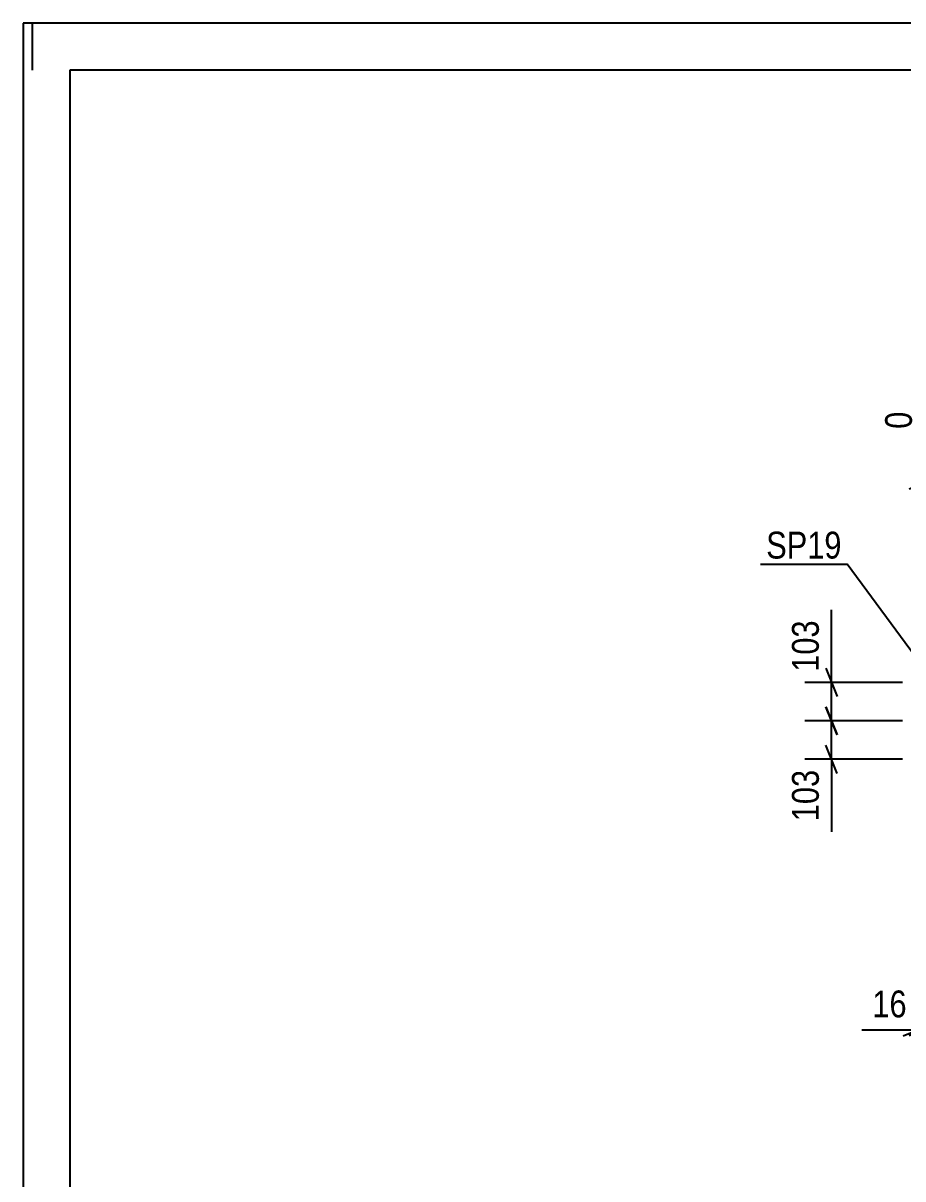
# Model space of a CAD drawing. Header units: millimetres. Extents: x -85 to 756, y -411 to 183.
# Drawn here: x -84.8 to 9, y 59.5 to 182.7 of the extents above; entities that cross this region are included whole.
import ezdxf

# ---------------------------------------------------------------- set-up
doc = ezdxf.new("R2010")
doc.units = ezdxf.units.MM
doc.styles.add('Arial Narrow', font='ARIALN.TTF', dxfattribs={"height": 0.2})

# ---------------------------------------------------------------- blocks, each defined once
blk = doc.blocks.new('Unknown-814185790-1133')
at = {"color": 5, "linetype": 'Continuous'}
for p, q in [((756.15, 182.74), (-84.85, 182.74)), ((-84.85, 182.74), (-84.85, -411.26)), ((-83.85, 177.74), (-83.85, 182.74)), ((751.15, 177.74), (-79.85, 177.74)), ((-79.85, 177.74), (-79.85, -406.26))]:
    blk.add_line(p, q, dxfattribs=at)
blk = doc.blocks.new('StraightDimension-814185790-3042 - 2686')
at = {"color": 7, "linetype": 'Continuous'}
for p, q in [((10.5, 100.87), (10.5, 73.01)), ((11.14, 100.87), (11.14, 73.01)), ((10.5, 75.41), (4.6, 75.41)), ((10.5, 75.41), (4.6, 75.41)), ((9, 74.81), (12, 76.01)), ((12.64, 76.01), (9.64, 74.81)), ((10.5, 75.41), (11.14, 75.41))]:
    blk.add_line(p, q, dxfattribs=at)
at = {"color": 0}
blk.add_wipeout([(9.98, 76.16), (9.98, 80.36), (5.12, 80.36), (5.12, 76.16)], dxfattribs=at)
at = {"color": 3, "style": 'Arial Narrow'}
blk.add_text('16', height=2.863, dxfattribs=at).set_placement((5.72, 76.76))
blk = doc.blocks.new('StraightDimension-814185790-3073 - 2686')
at = {"color": 7, "linetype": 'Continuous'}
for p, q in [((1.36, 112.47), (1.36, 120.21)), ((1.36, 112.47), (1.36, 120.21)), ((0.76, 113.97), (1.96, 110.97)), ((8.95, 112.47), (-1.49, 112.47)), ((1.36, 108.37), (1.36, 112.47)), ((1.96, 106.87), (0.76, 109.87)), ((8.95, 108.37), (-1.49, 108.37))]:
    blk.add_line(p, q, dxfattribs=at)
at = {"color": 0}
blk.add_wipeout([(0.61, 119.68), (-3.59, 119.68), (-3.59, 113), (0.61, 113)], dxfattribs=at)
at = {"color": 3, "style": 'Arial Narrow'}
blk.add_text('103', height=2.863, rotation=90.0002, dxfattribs=at).set_placement((0.01, 113.6))
blk = doc.blocks.new('StraightDimension-814185790-3083 - 2686')
at = {"color": 7, "linetype": 'Continuous'}
for p, q in [((0.76, 109.87), (1.96, 106.87)), ((8.95, 108.37), (-1.49, 108.37)), ((1.36, 104.27), (1.36, 108.37)), ((1.96, 102.77), (0.76, 105.77)), ((8.95, 104.27), (-1.49, 104.27)), ((1.36, 104.27), (1.36, 96.54)), ((1.36, 104.27), (1.36, 96.54))]:
    blk.add_line(p, q, dxfattribs=at)
at = {"color": 0}
blk.add_wipeout([(0.61, 103.75), (-3.59, 103.75), (-3.59, 97.07), (0.61, 97.07)], dxfattribs=at)
at = {"color": 3, "style": 'Arial Narrow'}
blk.add_text('103', height=2.863, rotation=90.0002, dxfattribs=at).set_placement((0.01, 97.67))
blk = doc.blocks.new('StraightDimension-814185790-11134 - 2686')
at = {"color": 7, "linetype": 'Continuous'}
for p, q in [((16.27, 113.38), (16.27, 144.99)), ((11.14, 111.37), (11.14, 141.33)), ((9.64, 133.1), (12.64, 134.3)), ((17.77, 134.3), (14.77, 133.1)), ((11.14, 133.7), (16.27, 133.7))]:
    blk.add_line(p, q, dxfattribs=at)
at = {"color": 0}
blk.add_wipeout([(17.05, 134.45), (17.05, 138.65), (10.36, 138.65), (10.36, 134.45)], dxfattribs=at)
at = {"color": 3, "style": 'Arial Narrow'}
blk.add_text('128', height=2.863, dxfattribs=at).set_placement((10.96, 135.05))
at = {"color": 0, "linetype": 'Continuous'}
for points in [[(15.67, 145.59), (11.47, 145.59), (11.47, 138.9), (15.67, 138.9)], [(10.54, 141.93), (6.34, 141.93), (6.34, 138.9), (10.54, 138.9)]]:
    blk.add_wipeout(points, dxfattribs=at)
at = {"color": 3, "linetype": 'Continuous', "style": 'Arial Narrow'}
for s, height, p in [('128', 2.863, (15.07, 139.5)), ('0', 2.86, (9.94, 139.5))]:
    blk.add_text(s, height=height, rotation=90.0002, dxfattribs=at).set_placement(p)
blk = doc.blocks.new('Mark-814185790-2884 - 2686')
at = {"color": 0}
blk.add_wipeout([(2.44, 125.67), (2.44, 128.67), (-5.6, 128.67), (-5.6, 125.67)], dxfattribs=at)
blk.add_wipeout([(2.44, 125.67), (2.44, 128.67), (-5.6, 128.67), (-5.6, 125.67)], dxfattribs=at)
at = {"color": 30, "linetype": 'Continuous'}
for p in [(-6.2, 125.07), (10.82, 114.51)]:
    blk.add_line(p, (3.04, 125.07), dxfattribs=at)
at = {"color": 3, "style": 'Arial Narrow'}
blk.add_text('SP19', height=2.863, dxfattribs=at).set_placement((-5.6, 125.67))

msp = doc.modelspace()

# ---------------------------------------------------------------- block references
msp.add_blockref('Unknown-814185790-1133', (0, 0))

# ---------------------------------------------------------------- next in the draw order: block references
for name in ['StraightDimension-814185790-3073 - 2686', 'StraightDimension-814185790-3042 - 2686']:
    msp.add_blockref(name, (0, 0))

# ---------------------------------------------------------------- next in the draw order: block references
for name in ['StraightDimension-814185790-11134 - 2686', 'StraightDimension-814185790-3083 - 2686']:
    msp.add_blockref(name, (0, 0))

# ---------------------------------------------------------------- next in the draw order: block references
msp.add_blockref('Mark-814185790-2884 - 2686', (0, 0))

doc.saveas('drawing.dxf')
